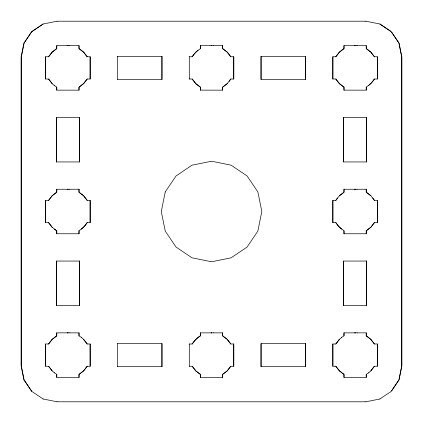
<?xml version="1.0" encoding="UTF-8"?>
<svg xmlns="http://www.w3.org/2000/svg" width="423" height="423" viewBox="0 0 423 423"><rect width="100%" height="100%" fill="white"/><g stroke="black" fill="none" stroke-linecap="round" stroke-linejoin="round"><path stroke-width="0.63" d="M48.545 56.756L52.087 52.145L56.698 48.603L56.698 45.631L67.59 45.631M87.217 79.016L83.68 83.627L79.069 87.164L79.069 90.147L56.698 90.147L56.698 87.164M48.545 200.375L52.087 195.764L56.698 192.222L56.698 189.245L67.59 189.245M192.164 56.756L195.706 52.145L200.428 48.603L200.428 45.631M87.217 222.635L83.68 227.241L78.958 230.784L78.958 233.76M48.545 343.994L52.087 339.378L56.698 335.836L56.698 332.864L67.59 332.864M229.102 81.438L230.725 79.016L233.813 79.016L233.813 56.756L230.731 56.756L227.188 52.145L222.577 48.603L222.577 45.631M230.836 79.016L227.183 83.627L222.577 87.164L222.577 90.147M87.217 366.249L83.68 370.86L79.069 374.397L79.069 377.379L56.698 377.379L56.698 374.397M335.777 56.756L339.32 52.145L343.931 48.603L343.931 45.631L354.828 45.631M192.164 343.994L193.787 341.567L197.89 337.459M374.455 79.016L370.913 83.627L366.191 87.164L366.191 90.147M335.777 200.375L339.431 195.764L344.042 192.222L344.042 189.245M337.512 197.948L335.888 200.375L332.806 200.375L332.806 222.635L335.894 222.635L337.517 225.057L341.62 229.16M230.836 366.249L227.294 370.86L222.688 374.397L222.688 377.379L200.317 377.379L200.317 374.397L195.706 370.86L192.164 366.249M374.455 222.635L370.913 227.241L366.302 230.784L366.302 233.76L343.931 233.76L343.931 230.784M335.777 343.994L339.32 339.378L341.62 337.459M374.455 366.249L370.913 370.86L368.618 372.774M391.613 390.757L398.926 379.891L401.739 365.884L401.739 57.116L398.926 43.114L391.613 32.243M339.431 339.378L335.888 343.994L332.806 343.994L332.806 366.249L335.894 366.249L339.436 370.86L344.042 374.397L344.042 377.379M370.802 370.86L374.344 366.249L377.432 366.249L377.432 343.994L374.344 343.994L370.807 339.378L366.191 335.836L366.191 332.864M198.001 50.226L193.898 54.334L192.269 56.756L189.187 56.756M227.294 83.627L222.688 87.164L222.688 90.147L200.317 90.147L200.317 87.164L195.706 83.627L192.164 79.016M81.385 229.16L85.483 225.057L87.106 222.635L90.199 222.635L90.199 200.375L87.112 200.375L83.569 195.764L78.958 192.222L78.958 189.245M368.618 85.541L372.721 81.438L374.344 79.016L377.432 79.016L377.432 56.756L374.344 56.756L370.807 52.145L366.191 48.603L366.191 45.631M339.32 195.764L343.931 192.222L343.931 189.245L354.828 189.245M43.167 24.021L31.757 31.704L24.074 43.114L21.261 57.116L21.261 365.884L24.074 379.891L31.757 391.301M379.833 398.984L391.36 391.301L399.037 379.891L401.85 365.884L401.85 57.116L399.037 43.114L391.36 31.704L379.944 24.021L365.826 21.203M198.376 337.136L200.317 335.836L200.317 332.864L211.209 332.864M341.509 337.459L344.042 335.836L344.042 332.864M368.729 372.774L366.191 374.397L366.191 377.379M57.168 21.203L43.056 24.021L31.646 31.704L23.963 43.114L21.15 57.116L21.15 365.884L23.963 379.891L31.646 391.301L43.167 398.984M365.826 401.797L379.944 398.984M67.484 45.631L67.881 45.626M211.098 45.631L211.5 45.626M354.717 45.631L355.119 45.626M67.484 189.245L67.881 189.24M354.717 189.245L355.119 189.24M67.484 332.864L67.881 332.859M211.098 332.864L211.5 332.859M354.717 332.864L355.119 332.859M57.063 21.203L365.937 21.203M69.858 45.631L79.069 45.631L79.069 48.603L83.68 52.145L87.223 56.756M211.209 45.631L200.317 45.631L200.317 48.603M213.472 45.631L222.688 45.631L222.688 48.603L227.299 52.145L230.842 56.756M357.091 45.631L366.302 45.631L366.302 48.603L370.913 52.145L374.455 56.756M117.377 56.396L162.009 56.396L162.009 79.376L117.377 79.376M189.187 79.016L192.275 79.016L195.817 83.627L200.428 87.164L200.428 90.147M69.858 189.245L79.069 189.245L79.069 192.222L83.68 195.764L87.223 200.375M357.091 189.245L366.302 189.245L366.302 192.222L370.913 195.764M69.858 332.864L79.069 332.864L79.069 335.836M213.472 332.864L222.688 332.864L222.688 335.836L227.299 339.378L230.842 343.994M354.828 332.864L343.931 332.864L343.931 335.836M357.091 332.864L366.302 332.864L366.302 335.836L370.913 339.378L374.455 343.994M117.377 343.635L162.009 343.635L162.009 366.614L117.377 366.614M189.187 343.994L192.269 343.994L195.812 339.378L200.428 335.836L200.428 332.864M189.187 366.249L192.275 366.249L195.817 370.86L200.428 374.397L200.428 377.379M57.063 401.797L365.937 401.797M355.235 45.626L357.202 45.631M211.616 45.626L213.583 45.631M67.997 45.626L69.969 45.631M355.235 189.245L357.202 189.245M67.997 189.245L69.969 189.245M355.235 332.859L357.202 332.864M211.616 332.859L213.583 332.864M67.997 332.859L69.969 332.864M355.008 45.626L355.346 45.626M211.389 45.626L211.727 45.626M67.775 45.626L68.108 45.626M355.008 189.24L355.346 189.245M67.775 189.24L68.108 189.245M355.008 332.859L355.346 332.859M211.389 332.859L211.727 332.859M67.775 332.859L68.108 332.859M43.056 398.984L57.168 401.797M54.276 85.541L56.809 87.164L56.809 90.147M54.276 229.16L56.698 230.784L56.698 233.76L79.069 233.76L79.069 230.784M81.496 337.459L78.958 335.836L78.958 332.864M54.276 372.774L56.809 374.397L56.809 377.379M379.833 24.021L390.704 31.334M54.387 85.541L52.087 83.627L48.55 79.016M81.385 337.459L83.68 339.378L87.223 343.994M54.387 372.774L52.087 370.86L48.55 366.249M52.198 83.627L48.656 79.016L45.568 79.016L45.568 56.756L48.656 56.756L52.198 52.145L56.809 48.603L56.809 45.631M52.198 227.241L48.656 222.635L45.568 222.635L45.568 200.375L48.656 200.375L52.198 195.764L56.809 192.222L56.809 189.245M52.198 370.86L48.656 366.249L45.568 366.249L45.568 343.994L48.656 343.994L52.198 339.378L56.809 335.836L56.809 332.864M83.569 339.378L87.112 343.994L90.199 343.994L90.199 366.249L87.106 366.249L83.569 370.86L78.958 374.397L78.958 377.379M335.783 79.016L339.325 83.627L343.931 87.164L343.931 90.147L366.302 90.147L366.302 87.164M374.455 200.375L370.807 195.764L366.191 192.222L366.191 189.245M372.721 197.948L374.344 200.375L377.432 200.375L377.432 222.635L374.344 222.635L370.802 227.241L366.191 230.784L366.191 233.76M335.783 222.635L339.325 227.241L344.042 230.784L344.042 233.76M335.783 366.249L339.325 370.86L343.931 374.397L343.931 377.379L366.302 377.379L366.302 374.397M48.55 222.635L52.087 227.241L56.809 230.784L56.809 233.76M377.321 56.756L377.321 79.016M377.321 200.375L377.321 222.635M377.321 343.994L377.321 366.249M366.556 117.43L366.556 161.956M366.556 261.049L366.556 305.57M344.042 45.631L344.042 48.603L339.431 52.145L335.888 56.756L332.806 56.756L332.801 67.786L332.806 79.016L335.894 79.016L339.436 83.627L344.042 87.164L344.042 90.147M343.688 117.43L343.688 161.956M343.688 261.049L343.688 305.57M332.912 56.756L332.912 79.016M332.912 200.375L332.912 222.635M332.912 343.994L332.912 366.249M305.517 56.396L305.517 79.376M305.517 343.635L305.517 366.614M261.102 56.396L261.102 79.376M261.102 343.635L261.102 366.614M233.708 56.756L233.708 79.016M233.708 343.994L233.708 366.249M222.577 332.864L222.577 335.836L227.188 339.378L230.731 343.994L233.813 343.994L233.813 366.249L230.725 366.249L227.183 370.86L222.577 374.397L222.577 377.379M189.298 56.756L189.298 79.016M189.298 343.994L189.298 366.249M161.898 56.396L161.898 79.376M161.898 343.635L161.898 366.614M117.488 56.396L117.488 79.376M117.488 343.635L117.488 366.614M90.088 56.756L90.088 79.016M90.088 200.375L90.088 222.635M90.088 343.994L90.088 366.249M79.323 117.43L79.323 161.956M79.323 261.049L79.323 305.57M78.958 45.631L78.958 48.603L83.569 52.145L87.112 56.756L90.199 56.756L90.199 79.016L87.106 79.016L83.569 83.627L78.958 87.164L78.958 90.147M56.455 117.43L56.455 161.956M56.455 261.049L56.455 305.57M45.679 56.756L45.679 79.016M45.679 200.375L45.679 222.635M45.679 343.994L45.679 366.249M165.24 191.936L161.29 211.5L165.24 231.064L176.016 247.043L191.989 257.813L211.553 261.768L231.117 257.813L247.095 247.043L257.871 231.064L261.821 211.5L257.871 191.936L247.095 175.957L231.117 165.187L211.553 161.232L191.989 165.187L176.016 175.957L165.24 191.936M305.623 56.396L260.991 56.396L260.991 79.376L305.623 79.376L305.623 56.396M79.434 117.43L56.344 117.43L56.344 161.956L79.434 161.956L79.434 117.43M366.667 117.43L343.576 117.43L343.576 161.956L366.667 161.956L366.667 117.43M79.434 261.049L56.344 261.049L56.344 305.57L79.434 305.57L79.434 261.049M366.667 261.049L343.576 261.049L343.576 305.57L366.667 305.57L366.667 261.049M305.623 343.635L260.991 343.635L260.991 366.614L305.623 366.614L305.623 343.635"/></g></svg>
